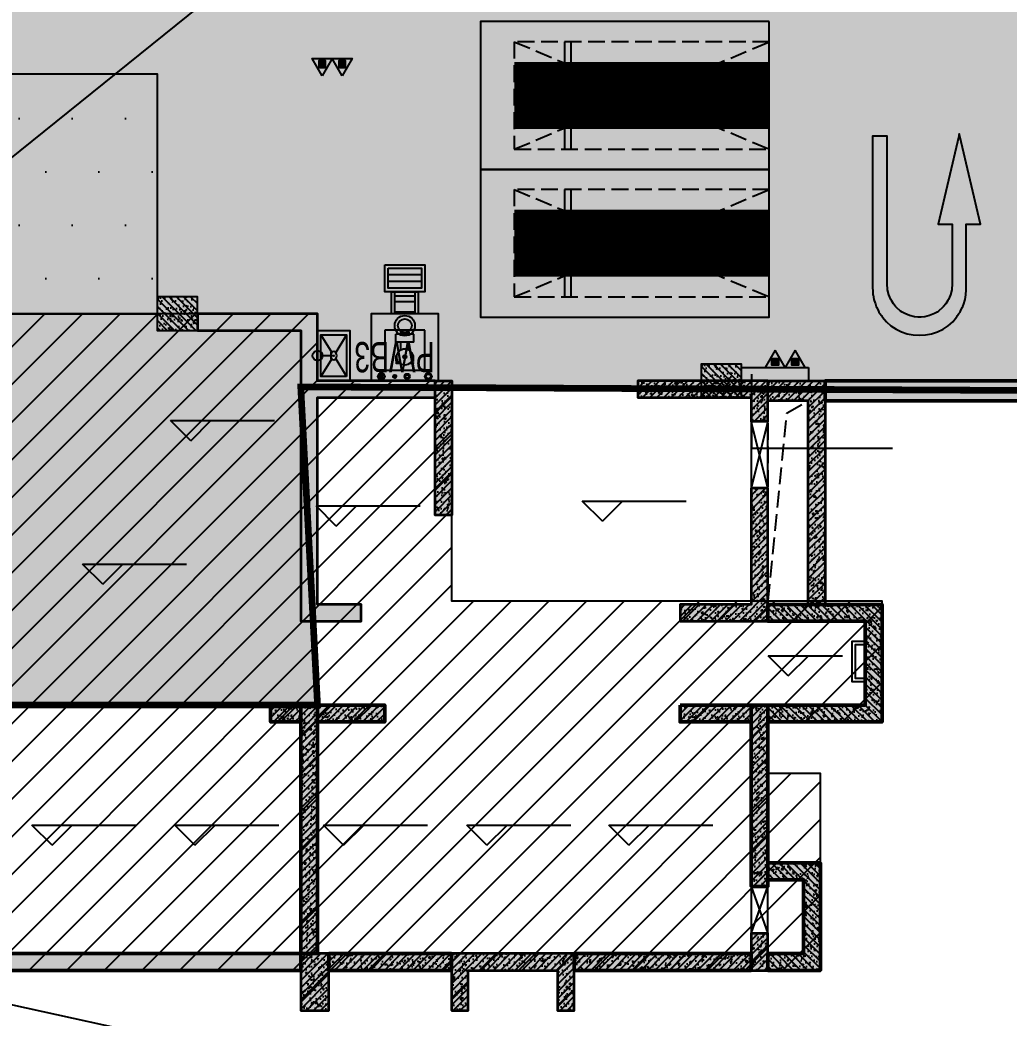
# Model space of a CAD drawing. Extents: x -1338203 to 1886333, y -530034 to 1031844.
# Drawn here: x 553258 to 567992, y 232959 to 247824 of the extents above; entities that cross this region are included whole.
import ezdxf

# ---------------------------------------------------------------- set-up
doc = ezdxf.new("R2010")
doc.units = 0
doc.header["$LTSCALE"] = 1000
doc.header["$MEASUREMENT"] = 0
doc.linetypes.add('DASH', pattern=[0.35, 0.25, -0.1])
for name, color, linetype in [('$0$0A-O-HOLE', 52, 'Continuous'), ('0A-P-PKNG-LINE', 9, 'Continuous'), ('0P-EQUIP-CW', 7, 'Continuous'), ('0P-PIPE-CW', 3, 'Continuous'), ('A-001-平面参照B1$0$0A-ELEV-PATT', 8, 'Continuous'), ('A-001-平面参照B1$0$AUDIT_D_220531184525-2', 40, 'Continuous'), ('A-001-车位参照B1$0$A-001-车位参照B1$0$0A-P-PKNG-CAR(B)', 21, 'Continuous'), ('A-20-平面B1$0$0A-A-SYMB-ELEV', 150, 'Continuous'), ('A-20-平面B1$0$0A-E-STRS-RAIL', 163, 'Continuous'), ('A-FIRE', 7, 'Continuous'), ('S001地下一墙柱$0$S001地下一墙柱$0$0S-CC-LINE', 52, 'Continuous'), ('S001地下一墙柱$0$S001地下一墙柱$0$0S-CW-HATCH', 251, 'Continuous'), ('S001地下一墙柱$0$S001地下一墙柱$0$0S-CW-HATCH-UP', 251, 'Continuous'), ('S20柱墙B1_1$0$0S-CC-LINE', 52, 'Continuous'), ('S20柱墙B1_1$0$0S-CW-HATCH', 251, 'Continuous'), ('S20柱墙B1_1$0$0S-CW-HATCH-UP', 251, 'Continuous'), ('S20柱墙B1_1$0$0S-S-HOLE', 55, 'Continuous'), ('地面指向箭头', 7, 'Continuous'), ('负一层消火栓$0$0P-ACC-FH', 7, 'Continuous'), ('负一层消火栓$0$0P-DIM-FH', 3, 'Continuous'), ('负一层消火栓$0$0P-EQUIP-FH', 7, 'Continuous'), ('负一层集水坑及排水沟$0$负一层集水坑及排水沟$0$P001-预留预埋-B1$0$0A-O-FIXT', 6, 'Continuous'), ('负一层集水坑及排水沟$0$负一层集水坑及排水沟$0$P001-预留预埋-B1$0$0P-EQUIP-WW', 7, 'Continuous'), ('负一层集水坑及排水沟$0$负一层集水坑及排水沟$0$P001-预留预埋-B1$0$A-001-平面B1$0$0A-A-HATH', 8, 'Continuous'), ('负一层集水坑及排水沟$0$负一层集水坑及排水沟$0$P001-预留预埋-B1$0$A-001-平面B1$0$0A-P-ROOF-DRAN', 190, 'Continuous'), ('负一层集水坑及排水沟$0$负一层集水坑及排水沟$0$P001-预留预埋-B1$0$P001-预留预埋-B1$0$0P-EQUIP-WW', 7, 'Continuous')]:
    doc.layers.add(name, color=color, linetype=linetype)
for name, color, linetype, plot in [('A-001-主楼组合参照B1$0$0A-X-AREA', 6, 'Continuous', False), ('A-20-平面B1$0$AAD-A-MODIFY_20230111', 201, 'Continuous', False), ('AAD-A-PROOF', 30, 'Continuous', False)]:
    doc.layers.add(name, color=color, linetype=linetype, plot=plot)
doc.layers.add('p-a-mini', color=7, linetype='Continuous', true_color=0x0050ff)
doc.layers.add('p-h-walkable', color=7, linetype='Continuous', lineweight=70, true_color=0xf0f0f0)
doc.layers.add('S001地下一墙柱$0$S001地下一墙柱$0$0S-CW-LINE', color=7, linetype='Continuous', lineweight=50)
doc.layers.add('S20柱墙B1_1$0$0S-CW-LINE', color=7, linetype='Continuous', lineweight=50)
doc.styles.add('负一层集水坑及排水沟$0$负一层集水坑及排水沟$0$P001-预留预埋-B1$0$P001-预留预埋-B1$0$AAD-TXT', font='AAD-TXT.shx', dxfattribs={"width": 0.7, "height": 3, "bigfont": 'AAD-HZTXT.shx'})
pattern_1 = [(45, (-537701.02, -383122.39), (-53.033009, 53.033009), []), (50, (-537701.02, -383122.39), (215.178055, -18.82564), [22.5, -247.5]), (355, (-537701.02, -383122.39), (-41.6254, 225.65764), [18, -198]), (100.4514, (-537683.09, -383123.96), (173.552815, 206.83186), [19.12206, -210.342634]), (46.1842, (-537701.02, -383062.4), (320.17231, -49.6557), [33.75, -371.25]), (96.6356, (-537674.34, -383066.53), (280.39881, 292.23536), [28.68309, -315.5139]), (351.1842, (-537701.02, -383062.4), (280.39858, 292.23558), [27, -297]), (21, (-537671.02, -383077.39), (179.072116, -120.785667), [22.5, -247.5]), (326, (-537671.02, -383077.39), (72.9946, 217.54501), [18, -198]), (71.4514, (-537656.1, -383087.45), (252.06679, 96.75915), [19.12206, -210.342634]), (37.5, (-537701.02, -383122.39), (3.647957, 99.868156), [0, -195.6, 0, -201, 0, -198.75]), (7.5, (-537701.02, -383122.39), (78.920861, 118.323514), [0, -114.6, 0, -191.1, 0, -75.75]), (327.5, (-537767.92, -383122.39), (160.146731, -6.766462), [0, -75, 0, -234, 0, -310.5]), (317.5, (-537797.92, -383122.39), (174.95585, 30.031495), [0, -97.5, 0, -155.4, 0, -220.5])]
pattern_2 = [(45, (-3344258, -271025.844), (-53.0330086, 53.0330086), []), (50, (-3344258, -271025.84), (215.178055, -18.8256405), [22.5, -247.5]), (355, (-3344258, -271025.84), (-41.6254, 225.65764), [18, -198]), (100.4514, (-3344240.07, -271027.41), (173.552815, 206.831863), [19.122057, -210.342634]), (46.1842, (-3344258, -270965.84), (320.172315, -49.655704), [33.75, -371.25]), (96.6356, (-3344231.32, -270969.98), (280.398812, 292.23536), [28.683086, -315.5139]), (351.1842, (-3344258, -270965.84), (280.398584, 292.23558), [27, -297]), (21, (-3344228, -270980.84), (179.072116, -120.785667), [22.5, -247.5]), (326, (-3344228, -270980.84), (72.9946, 217.545014), [18, -198]), (71.4514, (-3344213.08, -270990.9), (252.066789, 96.759149), [19.122057, -210.342634]), (37.5, (-3344258, -271025.844), (3.6479566, 99.8681561), [0, -195.6, 0, -201, 0, -198.75]), (7.5, (-3344258, -271025.84), (78.9208612, 118.3235136), [0, -114.6, 0, -191.1, 0, -75.75]), (327.5, (-3344324.9, -271025.84), (160.1467309, -6.7664615), [0, -75, 0, -234, 0, -310.5]), (317.5, (-3344354.9, -271025.84), (174.955851, 30.0314947), [0, -97.5, 0, -155.4, 0, -220.5])]
pattern_3 = [(45, (-3550483.79, -272173.845), (-53.0330086, 53.0330086), []), (50, (-3550483.79, -272173.84), (215.178055, -18.8256405), [22.5, -247.5]), (355, (-3550483.79, -272173.84), (-41.6254, 225.65764), [18, -198]), (100.4514, (-3550465.86, -272175.41), (173.552815, 206.831863), [19.122057, -210.342634]), (46.1842, (-3550483.8, -272113.84), (320.172315, -49.655704), [33.75, -371.25]), (96.6356, (-3550457.1, -272117.98), (280.398812, 292.23536), [28.683086, -315.5139]), (351.1842, (-3550483.8, -272113.84), (280.398584, 292.23558), [27, -297]), (21, (-3550453.79, -272128.84), (179.072116, -120.785667), [22.5, -247.5]), (326, (-3550453.79, -272128.84), (72.9946, 217.545014), [18, -198]), (71.4514, (-3550438.86, -272138.9), (252.066789, 96.759149), [19.122057, -210.342634]), (37.5, (-3550483.79, -272173.845), (3.6479566, 99.8681561), [0, -195.6, 0, -201, 0, -198.75]), (7.5, (-3550483.79, -272173.84), (78.9208612, 118.3235136), [0, -114.6, 0, -191.1, 0, -75.75]), (327.5, (-3550550.69, -272173.845), (160.1467309, -6.7664615), [0, -75, 0, -234, 0, -310.5]), (317.5, (-3550580.69, -272173.84), (174.955851, 30.0314947), [0, -97.5, 0, -155.4, 0, -220.5])]
pattern_4 = [(45, (-1903852.77, 497361.824), (-53.0330086, 53.0330086), []), (50, (-1903852.77, 497361.82), (215.178055, -18.82564), [22.5, -247.5]), (355, (-1903852.77, 497361.82), (-41.6254, 225.65764), [18, -198]), (100.4514, (-1903834.84, 497360.26), (173.552815, 206.831863), [19.122057, -210.342634]), (46.1842, (-1903852.77, 497421.82), (320.172315, -49.655704), [33.75, -371.25]), (96.6356, (-1903826.1, 497417.7), (280.39881, 292.23536), [28.683086, -315.5139]), (351.1842, (-1903852.77, 497421.82), (280.398584, 292.23558), [27, -297]), (21, (-1903822.77, 497406.82), (179.072116, -120.785667), [22.5, -247.5]), (326, (-1903822.77, 497406.82), (72.9946, 217.545014), [18, -198]), (71.4514, (-1903807.85, 497396.76), (252.066789, 96.75915), [19.122057, -210.342634]), (37.5, (-1903852.77, 497361.824), (3.6479566, 99.868156), [0, -195.6, 0, -201, 0, -198.75]), (7.5, (-1903852.77, 497361.82), (78.920861, 118.3235136), [0, -114.6, 0, -191.1, 0, -75.75]), (327.5, (-1903919.67, 497361.824), (160.146731, -6.7664615), [0, -75, 0, -234, 0, -310.5]), (317.5, (-1903949.67, 497361.82), (174.955851, 30.031495), [0, -97.5, 0, -155.4, 0, -220.5])]

# ---------------------------------------------------------------- blocks, each defined once
blk = doc.blocks.new('A-001-平面参照B1')
at = {"layer": 'A-001-平面参照B1$0$0A-ELEV-PATT'}
h = blk.add_hatch(dxfattribs=at)
h.set_pattern_fill('DOTS', color=256, scale=500)
h.set_pattern_definition([(0, (-766365.4, -306889.1), (396.875, 793.75), [0, -793.75])])
edge = h.paths.add_edge_path()
edge.add_line((-211059, -63440), (-211059, -59870))
edge.add_line((-211059, -59870), (-216704, -59870))
edge.add_line((-216704, -59870), (-216704, -63440))
edge.add_line((-216704, -63440), (-211063, -63440))
at = {"layer": 'A-001-平面参照B1$0$AUDIT_D_220531184525-2', "ltscale": 0.002}
blk.add_lwpolyline([(-211059, -63440), (-211059, -59870), (-216704, -59870), (-216704, -63440), (-211063, -63440)], dxfattribs=at)
blk = doc.blocks.new('负一层集水坑及排水沟$0$负一层集水坑及排水沟$0$P001-预留预埋-B1$0$$lvtry$00000191')
at = {"color": 0}
for p, q in [((-250, -50, 0), (-39, -219, 0)), ((39, -219, 0), (250, -50, 0)), ((-250, -450, 0), (-39, -281, 0)), ((39, -281, 0), (250, -450, 0))]:
    blk.add_line(p, q, dxfattribs=at)
at = {"color": 0, "elevation": 0}
for points in [[(300, -500), (300, 0), (-300, 0), (-300, -500)], [(250, -450), (250, -50), (-250, -50), (-250, -450)]]:
    blk.add_lwpolyline(points, close=True, dxfattribs=at)
at = {"color": 0}
blk.add_circle((0, -250, 0), 50, dxfattribs=at)
for p in [(0, -50, 0), (0, -250, 0)]:
    blk.add_point(p, dxfattribs=at)
blk = doc.blocks.new('负一层集水坑及排水沟$0$负一层集水坑及排水沟$0$A$C2D5B4FF3')
at = {"layer": '负一层集水坑及排水沟$0$负一层集水坑及排水沟$0$P001-预留预埋-B1$0$A-001-平面B1$0$0A-A-HATH'}
h = blk.add_hatch(dxfattribs=at)
h.set_pattern_fill('STEEL', color=256, scale=150, angle=495)
h.set_pattern_definition([(180, (-208180, -40365.8), (-2e-05, -238.125), []), (180, (-208264.19, -40450), (-2e-05, -238.125), [])])
h.paths.add_polyline_path([(50, 328), (350, 328), (350, 0), (50, 0)])
at = {"layer": '负一层集水坑及排水沟$0$负一层集水坑及排水沟$0$P001-预留预埋-B1$0$0P-EQUIP-WW'}
for p, q in [((450, 578), (-50, 578)), ((450, 478), (-50, 478))]:
    blk.add_line(p, q, dxfattribs=at)
for points in [[(-100, 728), (500, 728), (500, 328), (-100, 328)], [(-50, 678), (450, 678), (450, 378), (-50, 378)]]:
    blk.add_lwpolyline(points, close=True, dxfattribs=at)
at = {"layer": '负一层集水坑及排水沟$0$负一层集水坑及排水沟$0$P001-预留预埋-B1$0$A-001-平面B1$0$0A-P-ROOF-DRAN'}
for points in [[(0, 0), (0, 328), (400, 328), (400, 0)], [(50, 328), (350, 328), (350, 0), (50, 0)]]:
    blk.add_lwpolyline(points, close=True, dxfattribs=at)
blk = doc.blocks.new('负一层集水坑及排水沟$0$负一层集水坑及排水沟$0$P001-预留预埋-B1$0$EREF')
at = {"layer": '负一层集水坑及排水沟$0$负一层集水坑及排水沟$0$P001-预留预埋-B1$0$P001-预留预埋-B1$0$0P-EQUIP-WW'}
for p, q in [((81104, 163835), (81104, 163235)), ((81704, 163835), (81104, 163835)), ((81704, 163235), (81704, 163835)), ((81748, 163902), (81730, 163920)), ((81767, 163905), (81733, 163939)), ((81777, 163917), (81745, 163949)), ((81274, 163735), (81337, 163735)), ((81274, 163735), (81274, 163719)), ((81274, 163719), (81317, 163719)), ((81274, 163706), (81306, 163706)), ((81274, 163706), (81274, 163615)), ((81471, 163735), (81534, 163735)), ((81491, 163719), (81534, 163719)), ((81502, 163706), (81534, 163706)), ((81534, 163735), (81534, 163719)), ((81534, 163706), (81534, 163615)), ((81274, 163615), (81285, 163615)), ((81345, 163529), (81345, 163416)), ((81463, 163529), (81463, 163416)), ((81523, 163615), (81534, 163615)), ((81270, 163416), (81538, 163416)), ((81270, 163416), (81270, 163295)), ((81538, 163416), (81538, 163295)), ((81104, 163235), (81704, 163235)), ((81270, 163295), (81538, 163295)), ((81328, 163289), (81480, 163289)), ((81328, 163289), (81328, 163280)), ((81328, 163280), (81480, 163280)), ((81345, 163295), (81345, 163289)), ((81345, 163280), (81345, 163252)), ((81463, 163295), (81463, 163289)), ((81463, 163280), (81463, 163252)), ((81480, 163289), (81480, 163280))]:
    blk.add_line(p, q, dxfattribs=at)
blk.add_lwpolyline([(80904, 163992), (80904, 162992), (81904, 162992), (81904, 163992)], close=True, dxfattribs=at)
for centre, radius in [((81054, 163926), 50), ((81369, 163926), 40), ((81754, 163926), 50), ((81054, 163926), 35), ((81369, 163926), 25), ((81554, 163926), 25), ((81554, 163926), 15), ((81754, 163926), 25), ((81404, 163635), 121), ((81404, 163635), 27), ((81404, 163170), 151), ((81404, 163170), 102)]:
    blk.add_circle(centre, radius, dxfattribs=at)
at = {"layer": '负一层集水坑及排水沟$0$负一层集水坑及排水沟$0$P001-预留预埋-B1$0$P001-预留预埋-B1$0$0P-EQUIP-WW', "style": '负一层集水坑及排水沟$0$负一层集水坑及排水沟$0$P001-预留预埋-B1$0$P001-预留预埋-B1$0$AAD-TXT', "width": 0.7}
blk.add_text('PWB3', height=450, dxfattribs=at).set_placement((80962, 163414, 3000))
blk = doc.blocks.new('负一层集水坑及排水沟')
at = {"ltscale": 0.002}
blk.add_blockref('负一层集水坑及排水沟$0$负一层集水坑及排水沟$0$A$C2D5B4FF3', (-207574, -63440), dxfattribs=at)
at = {"rotation": 180}
blk.add_blockref('负一层集水坑及排水沟$0$负一层集水坑及排水沟$0$P001-预留预埋-B1$0$EREF', (-125970, 99552), dxfattribs=at)
at = {"layer": '负一层集水坑及排水沟$0$负一层集水坑及排水沟$0$P001-预留预埋-B1$0$0A-O-FIXT', "xscale": -1.250000000000001, "yscale": 0.9600000000000013, "rotation": 90}
blk.add_blockref('负一层集水坑及排水沟$0$负一层集水坑及排水沟$0$P001-预留预埋-B1$0$$lvtry$00000191', (-208674, -64065, 0), dxfattribs=at)
blk = doc.blocks.new('A$C2C814229')
at = {"layer": '$0$0A-O-HOLE', "linetype": 'DASH'}
blk.add_lwpolyline([(-201964, -64738), (-201364, -64738), (-201364, -67768), (-201964, -67768)], close=True, dxfattribs=at)
blk.add_lwpolyline([(-201964, -67718), (-201680, -64914), (-201364, -64738)], dxfattribs=at)
blk = doc.blocks.new('负一层消火栓$0$$TwtSys$00000546')
h = blk.add_hatch()
h.set_pattern_fill('ANSI31', color=256, scale=200, style=0)
h.set_pattern_definition([(45, (-38543.802, -6670.83), (-17.67767, 17.67767), [])])
h.paths.add_polyline_path([(-65, 174), (65, 174), (65, 44), (-65, 44)])
for points in [[(0, 344), (-198, 0), (198, 0)], [(-65, 174), (65, 174), (65, 44), (-65, 44)]]:
    blk.add_lwpolyline(points, close=True)
blk = doc.blocks.new('负一层消火栓')
at = {"layer": '负一层消火栓$0$0P-ACC-FH', "elevation": 0}
blk.add_lwpolyline([(-201359, -64240), (-201359, -64440), (-202359, -64440), (-202359, -64240)], close=True, dxfattribs=at)
at = {"layer": '负一层消火栓$0$0P-DIM-FH'}
for p, q in [((-202209, -64340, 0), (-202209, -65444)), ((-202209, -65444), (-200109, -65444))]:
    blk.add_line(p, q, dxfattribs=at)
at = {"layer": '负一层消火栓$0$0P-EQUIP-FH', "xscale": -0.75, "yscale": 0.75, "zscale": 0.75, "rotation": 180}
for p in [(-208605, -59640), (-208308, -59640)]:
    blk.add_blockref('负一层消火栓$0$$TwtSys$00000546', p, dxfattribs=at)
at = {"layer": '负一层消火栓$0$0P-EQUIP-FH', "xscale": 0.75, "yscale": 0.75, "zscale": 0.75}
for p in [(-201858, -64240, 800), (-201560, -64240, 800)]:
    blk.add_blockref('负一层消火栓$0$$TwtSys$00000546', p, dxfattribs=at)
blk = doc.blocks.new('$TwtSys$00000320')
at = {"const_width": 20}
for points in [[(0, 0), (0, -120.7)], [(-36.8, -83), (36.8, -83)]]:
    blk.add_lwpolyline(points, dxfattribs=at)
blk = doc.blocks.new('A$Cee0fc4ce')
at = {"layer": '0P-PIPE-CW', "linetype": 'Continuous'}
blk.add_circle((-208674, -64065), 75, dxfattribs=at)
at = {"layer": '0P-EQUIP-CW', "xscale": 1.5, "yscale": -1.5, "zscale": 1.5, "rotation": 270}
blk.add_blockref('$TwtSys$00000320', (-208599, -64065), dxfattribs=at)
blk = doc.blocks.new('JTDT')
at = {"layer": 'A-FIRE'}
h = blk.add_hatch(color=251, dxfattribs=at)
h.dxf.hatch_style = 1
h.paths.add_polyline_path([(189165, 82916), (189162, 82988), (189159, 82988), (189147, 83060), (189144, 83075), (189126, 83123), (189114, 83162), (189105, 83180), (189081, 83230), (189072, 83245), (189057, 83269), (189036, 83299), (189024, 83317), (189021, 83320), (189021, 83323), (188961, 83389), (188893, 83449), (188818, 83500), (188734, 83542), (188650, 83571), (188561, 83586), (188468, 83592), (188378, 83586), (188288, 83571), (188202, 83542), (188118, 83500), (188043, 83449), (187974, 83389), (187915, 83323), (187915, 83320), (187912, 83317), (187900, 83299), (187882, 83269), (187864, 83245), (187858, 83230), (187831, 83180), (187822, 83162), (187810, 83123), (187795, 83075), (187789, 83060), (187777, 82988), (187771, 82916), (187771, 82895), (187771, 82839), (187771, 81938), (187559, 81938), (187559, 81935), (187867, 80625), (187876, 80592), (187882, 80625), (188190, 81935), (187983, 81935), (187983, 81938), (187983, 82839), (187986, 82895), (187989, 82916), (188007, 82988), (188037, 83060), (188046, 83075), (188076, 83123), (188109, 83162), (188124, 83180), (188184, 83230), (188205, 83245), (188247, 83269), (188318, 83299), (188390, 83317), (188441, 83320), (188468, 83323), (188492, 83320), (188543, 83317), (188615, 83299), (188686, 83269), (188728, 83245), (188749, 83230), (188809, 83180), (188824, 83162), (188857, 83123), (188887, 83075), (188896, 83060), (188926, 82988), (188944, 82916), (188947, 82895), (188949, 82839), (188949, 80625), (189168, 80625), (189168, 82839), (189168, 82895)])
at = {"layer": '地面指向箭头', "color": 251, "linetype": 'Continuous'}
blk.add_lwpolyline([(189165, 82916), (189162, 82988), (189159, 82988), (189147, 83060), (189144, 83075), (189126, 83123), (189114, 83162), (189105, 83180), (189081, 83230), (189072, 83245), (189057, 83269), (189036, 83299), (189024, 83317), (189021, 83320), (189021, 83323), (188961, 83389), (188893, 83449), (188818, 83500), (188734, 83542), (188650, 83571), (188561, 83586), (188468, 83592), (188378, 83586), (188288, 83571), (188202, 83542), (188118, 83500), (188043, 83449), (187974, 83389), (187915, 83323), (187915, 83320), (187912, 83317), (187900, 83299), (187882, 83269), (187864, 83245), (187858, 83230), (187831, 83180), (187822, 83162), (187810, 83123), (187795, 83075), (187789, 83060), (187777, 82988), (187771, 82916), (187771, 82895), (187771, 82839), (187771, 81938), (187559, 81938), (187559, 81935), (187867, 80625), (187876, 80592), (187882, 80625), (188190, 81935), (187983, 81935), (187983, 81938), (187983, 82839), (187986, 82895), (187989, 82916), (188007, 82988), (188037, 83060), (188046, 83075), (188076, 83123), (188109, 83162), (188124, 83180), (188184, 83230), (188205, 83245), (188247, 83269), (188318, 83299), (188390, 83317), (188441, 83320), (188468, 83323), (188492, 83320), (188543, 83317), (188615, 83299), (188686, 83269), (188728, 83245), (188749, 83230), (188809, 83180), (188824, 83162), (188857, 83123), (188887, 83075), (188896, 83060), (188926, 82988), (188944, 82916), (188947, 82895), (188949, 82839), (188949, 80625), (189168, 80625), (189168, 82839), (189168, 82895), (189165, 82916)], dxfattribs=at)
blk = doc.blocks.new('A$C9cb663f1')
at = {"layer": '地面指向箭头', "color": 251, "rotation": 180}
blk.add_blockref('JTDT', (342480, -35042), dxfattribs=at)
blk = doc.blocks.new('A-001-车位参照B1$0$A-001-车位参照B1$0$A-001-车位参照B1$0$A$C43AE5A3B')
at = {"color": 241}
blk.add_lwpolyline([(2500, 0), (2500, 4300), (300, 4300), (300, 0)], close=True, dxfattribs=at)
at = {"color": 241, "linetype": 'DASH'}
for points in [[(2200, 0), (2200, 3800), (600, 3800), (600, 0), (2200, 0)], [(600, 3800), (2200, 0)], [(2200, 3800), (600, 0)]]:
    blk.add_lwpolyline(points, dxfattribs=at)
at = {"color": 241}
blk.add_lwpolyline([(2200, 3050), (600, 3050), (600, 2950), (2200, 2950), (2200, 3050)], dxfattribs=at)
at = {"layer": 'p-a-mini', "ltscale": 0.002, "const_width": 1000}
blk.add_lwpolyline([(1400, 0), (1400, 3800)], dxfattribs=at)
blk = doc.blocks.new('A-20-平面B1')
at = {"layer": 'A-20-平面B1$0$0A-A-SYMB-ELEV'}
for p, q in [((7702, 2598), (7402, 2898)), ((7402, 2898), (8951, 2898)), ((7702, 2598), (8002, 2898)), ((13834, 1400), (13534, 1700)), ((13534, 1700), (15083, 1700)), ((13834, 1400), (14134, 1700)), ((9869, 1328), (9569, 1628)), ((9569, 1628), (11118, 1628)), ((9869, 1328), (10169, 1628)), ((6391, 462), (6091, 762)), ((6091, 762), (7640, 762)), ((6391, 462), (6691, 762)), ((16603, -905), (16303, -605)), ((16303, -605), (17410, -605)), ((16603, -905), (16903, -605)), ((5636, -3428), (5336, -3128)), ((5336, -3128), (6885, -3128)), ((5636, -3428), (5936, -3128)), ((7764, -3428), (7464, -3128)), ((7464, -3128), (9013, -3128)), ((7764, -3428), (8064, -3128)), ((9979, -3428), (9679, -3128)), ((9679, -3128), (11228, -3128)), ((9979, -3428), (10279, -3128)), ((12114, -3428), (11814, -3128)), ((11814, -3128), (13364, -3128)), ((12114, -3428), (12414, -3128)), ((14228, -3428), (13928, -3128)), ((13928, -3128), (15477, -3128)), ((14228, -3428), (14528, -3128))]:
    blk.add_line(p, q, dxfattribs=at)
at = {"layer": 'A-20-平面B1$0$0A-E-STRS-RAIL', "flags": 128}
for points in [[(17750, -390), (17550, -390), (17550, -990), (17750, -990)], [(17750, -440), (17600, -440), (17600, -940), (17750, -940)]]:
    blk.add_lwpolyline(points, dxfattribs=at)
at = {"layer": 'A-20-平面B1$0$AAD-A-MODIFY_20230111', "color": 4}
blk.add_line((2093, 4443), (21122, 19786), dxfattribs=at)
blk = doc.blocks.new('S20柱墙B1_1')
at = {"layer": 'S20柱墙B1_1$0$0S-CW-HATCH'}
h = blk.add_hatch(color=256, dxfattribs=at)
h.dxf.hatch_style = 1
h.paths.add_polyline_path([(7800, 4240), (9340, 4240), (9340, 3400), (9340, -90), (10240, -90), (10240, 160), (9590, 160), (9590, 3240), (11340, 3240), (11340, 3490), (9590, 3490), (9590, 4490), (7800, 4490)])
h = blk.add_hatch(color=256, dxfattribs=at)
h.dxf.hatch_style = 1
h.paths.add_polyline_path([(11340, 3490), (11590, 3490), (11590, 1490), (11340, 1490)])
h = blk.add_hatch(color=256, dxfattribs=at)
h.dxf.hatch_style = 1
h.paths.add_polyline_path([(16300, 2890), (16300, 3490), (14360, 3490), (14360, 3240), (16050, 3240), (16050, 2890)])
h = blk.add_hatch(color=256, dxfattribs=at)
h.dxf.hatch_style = 1
h.paths.add_polyline_path([(16300, 3490), (17150, 3490), (17150, 160), (16900, 160), (16900, 3190), (16300, 3190)])
h = blk.add_hatch(color=256, dxfattribs=at)
h.dxf.hatch_style = 1
h.paths.add_polyline_path([(16050, 1890), (16050, 160), (14990, 160), (14990, -90), (16300, -90), (16300, 1890)])
h = blk.add_hatch(color=256, dxfattribs=at)
h.dxf.hatch_style = 1
h.paths.add_polyline_path([(16300, -1590), (18000, -1590), (18000, 160), (16300, 160), (16300, -90), (17750, -90), (17750, -1340), (16300, -1340)])
h = blk.add_hatch(color=256, dxfattribs=at)
h.dxf.hatch_style = 1
h.paths.add_polyline_path([(8890, -1340), (9340, -1340), (9340, -1590), (8890, -1590)])
h = blk.add_hatch(color=256, dxfattribs=at)
h.dxf.hatch_style = 1
h.paths.add_polyline_path([(9340, -1340), (9590, -1340), (9590, -5040), (9340, -5040)])
h = blk.add_hatch(color=256, dxfattribs=at)
h.dxf.hatch_style = 1
h.paths.add_polyline_path([(9590, -1340), (10590, -1340), (10590, -1590), (9590, -1590)])
h = blk.add_hatch(color=256, dxfattribs=at)
h.dxf.hatch_style = 1
h.paths.add_polyline_path([(14990, -1340), (16050, -1340), (16050, -1590), (14990, -1590)])
h = blk.add_hatch(color=256, dxfattribs=at)
h.dxf.hatch_style = 1
h.paths.add_polyline_path([(16300, -1340), (16050, -1340), (16050, -4040), (16300, -4040)])
h = blk.add_hatch(color=256, dxfattribs=at)
h.dxf.hatch_style = 1
h.paths.add_polyline_path([(16300, -5290), (17080, -5290), (17080, -3690), (16300, -3690), (16300, -3940), (16830, -3940), (16830, -5040), (16300, -5040)])
h = blk.add_hatch(color=256, dxfattribs=at)
h.dxf.hatch_style = 1
h.paths.add_polyline_path([(16300, -5290), (16300, -4740), (16050, -4740), (16050, -5290)])
h = blk.add_hatch(color=256, dxfattribs=at)
h.dxf.hatch_style = 1
h.paths.add_polyline_path([(9340, -5040), (3840, -5040), (3840, -5290), (9340, -5290)])
h = blk.add_hatch(color=256, dxfattribs=at)
h.dxf.hatch_style = 1
h.paths.add_polyline_path([(9760, -5040), (9340, -5040), (9340, -5890), (9760, -5890)])
h = blk.add_hatch(color=256, dxfattribs=at)
h.dxf.hatch_style = 1
h.paths.add_polyline_path([(11585, -5040), (9760, -5040), (9760, -5290), (11585, -5290)])
h = blk.add_hatch(color=256, dxfattribs=at)
h.dxf.hatch_style = 1
h.paths.add_polyline_path([(11585, -5890), (11835, -5890), (11835, -5290), (12500, -5290), (13165, -5290), (13165, -5890), (13415, -5890), (13415, -5040), (12500, -5040), (11585, -5040)])
h = blk.add_hatch(color=256, dxfattribs=at)
h.dxf.hatch_style = 1
h.paths.add_polyline_path([(13415, -5040), (16050, -5040), (16050, -5290), (13415, -5290)])
at = {"layer": 'S20柱墙B1_1$0$0S-CW-HATCH-UP'}
h = blk.add_hatch(dxfattribs=at)
h.set_pattern_fill('钢筋混凝土', color=256, scale=30)
h.set_pattern_definition([(45, (-586835.16, -495521.72), (-53.0330086, 53.0330086), []), (50, (-586835.16, -495521.72), (215.178055, -18.82564), [22.5, -247.5]), (355, (-586835.16, -495521.72), (-41.6254, 225.65764), [18, -198]), (100.4514, (-586817.23, -495523.3), (173.552815, 206.83186), [19.12206, -210.342634]), (46.1842, (-586835.16, -495461.72), (320.172315, -49.6557), [33.75, -371.25]), (96.6356, (-586808.48, -495465.86), (280.39881, 292.23536), [28.68309, -315.5139]), (351.1842, (-586835.16, -495461.72), (280.39858, 292.23558), [27, -297]), (21, (-586805.16, -495476.72), (179.072116, -120.785667), [22.5, -247.5]), (326, (-586805.16, -495476.72), (72.9946, 217.545014), [18, -198]), (71.4514, (-586790.24, -495486.79), (252.06679, 96.75915), [19.12206, -210.342634]), (37.5, (-586835.16, -495521.72), (3.6479566, 99.868156), [0, -195.6, 0, -201, 0, -198.75]), (7.5, (-586835.16, -495521.72), (78.920861, 118.323514), [0, -114.6, 0, -191.1, 0, -75.75]), (327.5, (-586902.06, -495521.72), (160.146731, -6.7664615), [0, -75, 0, -234, 0, -310.5]), (317.5, (-586932.06, -495521.72), (174.95585, 30.031495), [0, -97.5, 0, -155.4, 0, -220.5])])
h.paths.add_polyline_path([(7800, 4240), (9340, 4240), (9340, 3400), (9340, -90), (10240, -90), (10240, 160), (9590, 160), (9590, 3240), (11340, 3240), (11340, 3490), (9590, 3490), (9590, 4490), (7800, 4490)])
h = blk.add_hatch(dxfattribs=at)
h.set_pattern_fill('钢筋混凝土', color=256, scale=30)
h.set_pattern_definition([(45, (0, 0), (-53.033, 53.033), []), (50, (0, 0), (215.178, -18.8256), [22.5, -247.5]), (355, (0, 0), (-41.6254, 225.6576), [18, -198]), (100.4514, (17.93, -1.57), (173.5528, 206.832), [19.122, -210.3426]), (46.1842, (0, 60), (320.1723, -49.6557), [33.75, -371.25]), (96.6356, (26.68, 55.86), (280.399, 292.235), [28.683, -315.514]), (351.1842, (0, 60), (280.399, 292.236), [27, -297]), (21, (30, 45), (179.072, -120.7857), [22.5, -247.5]), (326, (30, 45), (72.9946, 217.545), [18, -198]), (71.4514, (44.92, 34.93), (252.0668, 96.759), [19.122, -210.3426]), (37.5, (0, 0), (3.64796, 99.86816), [0, -195.6, 0, -201, 0, -198.75]), (7.5, (0, 0), (78.9209, 118.3235), [0, -114.6, 0, -191.1, 0, -75.75]), (327.5, (-66.9, 0), (160.14673, -6.76646), [0, -75, 0, -234, 0, -310.5]), (317.5, (-96.9, 0), (174.9559, 30.0315), [0, -97.5, 0, -155.4, 0, -220.5])])
h.paths.add_polyline_path([(11340, 3490), (11590, 3490), (11590, 1490), (11340, 1490)])
h = blk.add_hatch(dxfattribs=at)
h.set_pattern_fill('钢筋混凝土', color=256, scale=30)
h.set_pattern_definition(pattern_4)
h.paths.add_polyline_path([(16300, 2890), (16300, 3490), (14360, 3490), (14360, 3240), (16050, 3240), (16050, 2890)])
h = blk.add_hatch(dxfattribs=at)
h.set_pattern_fill('钢筋混凝土', color=256, scale=30)
h.set_pattern_definition(pattern_3)
h.paths.add_polyline_path([(16300, 3490), (17150, 3490), (17150, 160), (16900, 160), (16900, 3190), (16300, 3190)])
h = blk.add_hatch(dxfattribs=at)
h.set_pattern_fill('钢筋混凝土', color=256, scale=30)
h.set_pattern_definition(pattern_4)
h.paths.add_polyline_path([(16050, 1890), (16050, 160), (14990, 160), (14990, -90), (16300, -90), (16300, 1890)])
h = blk.add_hatch(dxfattribs=at)
h.set_pattern_fill('钢筋混凝土', color=256, scale=30, angle=-90)
h.set_pattern_definition([(315, (-258215.844, 3358968), (53.0330086, 53.0330086), []), (320, (-258215.84, 3358968), (-18.8256405, -215.178055), [22.5, -247.5]), (265, (-258215.84, 3358968), (225.65764, 41.6254), [18, -198]), (10.4514, (-258217.41, 3358950.07), (206.831863, -173.552815), [19.122057, -210.342634]), (316.1842, (-258155.84, 3358968), (-49.655704, -320.172315), [33.75, -371.25]), (6.6356, (-258159.98, 3358941.32), (292.23536, -280.398812), [28.683086, -315.5139]), (261.1842, (-258155.84, 3358968), (292.23558, -280.398584), [27, -297]), (291, (-258170.84, 3358938), (-120.785667, -179.072116), [22.5, -247.5]), (236, (-258170.84, 3358938), (217.545014, -72.9946), [18, -198]), (341.4514, (-258180.9, 3358923.08), (96.759149, -252.066789), [19.122057, -210.342634]), (307.5, (-258215.844, 3358968), (99.8681561, -3.6479566), [0, -195.6, 0, -201, 0, -198.75]), (277.5, (-258215.84, 3358968), (118.3235136, -78.9208612), [0, -114.6, 0, -191.1, 0, -75.75]), (237.5, (-258215.84, 3359034.9), (-6.7664615, -160.1467309), [0, -75, 0, -234, 0, -310.5]), (227.5, (-258215.84, 3359064.9), (30.0314947, -174.955851), [0, -97.5, 0, -155.4, 0, -220.5])])
h.paths.add_polyline_path([(16300, -1590), (18000, -1590), (18000, 160), (16300, 160), (16300, -90), (17750, -90), (17750, -1340), (16300, -1340)])
h = blk.add_hatch(dxfattribs=at)
h.set_pattern_fill('钢筋混凝土', color=256, scale=30)
h.set_pattern_definition([(45, (-3324483.15, -267325.82), (-53.0330086, 53.0330086), []), (50, (-3324483.15, -267325.82), (215.178055, -18.8256405), [22.5, -247.5]), (355, (-3324483.15, -267325.82), (-41.6254, 225.65764), [18, -198]), (100.4514, (-3324465.22, -267327.4), (173.552815, 206.831863), [19.122057, -210.342634]), (46.1842, (-3324483.15, -267265.82), (320.172315, -49.655704), [33.75, -371.25]), (96.6356, (-3324456.47, -267269.96), (280.398812, 292.23536), [28.683086, -315.5139]), (351.1842, (-3324483.15, -267265.82), (280.398584, 292.23558), [27, -297]), (21, (-3324453.15, -267280.82), (179.072116, -120.785667), [22.5, -247.5]), (326, (-3324453.15, -267280.82), (72.9946, 217.545014), [18, -198]), (71.4514, (-3324438.23, -267290.89), (252.066789, 96.759149), [19.122057, -210.342634]), (37.5, (-3324483.15, -267325.82), (3.6479566, 99.8681561), [0, -195.6, 0, -201, 0, -198.75]), (7.5, (-3324483.15, -267325.82), (78.9208612, 118.3235136), [0, -114.6, 0, -191.1, 0, -75.75]), (327.5, (-3324550.05, -267325.82), (160.1467309, -6.7664615), [0, -75, 0, -234, 0, -310.5]), (317.5, (-3324580.05, -267325.82), (174.955851, 30.0314947), [0, -97.5, 0, -155.4, 0, -220.5])])
h.paths.add_polyline_path([(8890, -1340), (9340, -1340), (9340, -1590), (8890, -1590)])
h = blk.add_hatch(dxfattribs=at)
h.set_pattern_fill('钢筋混凝土', color=256, scale=30)
h.set_pattern_definition(pattern_3)
h.paths.add_polyline_path([(9340, -1340), (9590, -1340), (9590, -5040), (9340, -5040)])
h = blk.add_hatch(dxfattribs=at)
h.set_pattern_fill('钢筋混凝土', color=256, scale=30)
h.set_pattern_definition([(45, (-3323478, -267325.82), (-53.0330086, 53.0330086), []), (50, (-3323478, -267325.82), (215.178055, -18.8256405), [22.5, -247.5]), (355, (-3323478, -267325.82), (-41.6254, 225.65764), [18, -198]), (100.4514, (-3323460.07, -267327.4), (173.552815, 206.831863), [19.122057, -210.342634]), (46.1842, (-3323478, -267265.82), (320.172315, -49.655704), [33.75, -371.25]), (96.6356, (-3323451.32, -267269.96), (280.398812, 292.23536), [28.683086, -315.5139]), (351.1842, (-3323478, -267265.82), (280.398584, 292.23558), [27, -297]), (21, (-3323448, -267280.82), (179.072116, -120.785667), [22.5, -247.5]), (326, (-3323448, -267280.82), (72.9946, 217.545014), [18, -198]), (71.4514, (-3323433.08, -267290.89), (252.066789, 96.759149), [19.122057, -210.342634]), (37.5, (-3323478, -267325.82), (3.6479566, 99.8681561), [0, -195.6, 0, -201, 0, -198.75]), (7.5, (-3323478, -267325.82), (78.9208612, 118.3235136), [0, -114.6, 0, -191.1, 0, -75.75]), (327.5, (-3323544.9, -267325.82), (160.1467309, -6.7664615), [0, -75, 0, -234, 0, -310.5]), (317.5, (-3323574.9, -267325.82), (174.955851, 30.0314947), [0, -97.5, 0, -155.4, 0, -220.5])])
h.paths.add_polyline_path([(9590, -1340), (10590, -1340), (10590, -1590), (9590, -1590)])
h = blk.add_hatch(dxfattribs=at)
h.set_pattern_fill('钢筋混凝土', color=256, scale=30)
h.set_pattern_definition([(45, (-3318018, -267325.82), (-53.0330086, 53.0330086), []), (50, (-3318018, -267325.82), (215.178055, -18.8256405), [22.5, -247.5]), (355, (-3318018, -267325.82), (-41.6254, 225.65764), [18, -198]), (100.4514, (-3318000.07, -267327.4), (173.552815, 206.831863), [19.122057, -210.342634]), (46.1842, (-3318018, -267265.82), (320.172315, -49.655704), [33.75, -371.25]), (96.6356, (-3317991.32, -267269.96), (280.398812, 292.23536), [28.683086, -315.5139]), (351.1842, (-3318018, -267265.82), (280.398584, 292.23558), [27, -297]), (21, (-3317988, -267280.82), (179.072116, -120.785667), [22.5, -247.5]), (326, (-3317988, -267280.82), (72.9946, 217.545014), [18, -198]), (71.4514, (-3317973.08, -267290.89), (252.066789, 96.759149), [19.122057, -210.342634]), (37.5, (-3318018, -267325.82), (3.6479566, 99.8681561), [0, -195.6, 0, -201, 0, -198.75]), (7.5, (-3318018, -267325.82), (78.9208612, 118.3235136), [0, -114.6, 0, -191.1, 0, -75.75]), (327.5, (-3318084.9, -267325.82), (160.1467309, -6.7664615), [0, -75, 0, -234, 0, -310.5]), (317.5, (-3318114.9, -267325.82), (174.955851, 30.0314947), [0, -97.5, 0, -155.4, 0, -220.5])])
h.paths.add_polyline_path([(14990, -1340), (16050, -1340), (16050, -1590), (14990, -1590)])
h = blk.add_hatch(dxfattribs=at)
h.set_pattern_fill('钢筋混凝土', color=256, scale=30)
h.set_pattern_definition(pattern_2)
h.paths.add_polyline_path([(16300, -1340), (16050, -1340), (16050, -4040), (16300, -4040)])
h = blk.add_hatch(dxfattribs=at)
h.set_pattern_fill('钢筋混凝土', color=256, scale=30, angle=-90)
h.set_pattern_definition([(315, (-258215.844, 3355118), (53.0330086, 53.0330086), []), (320, (-258215.84, 3355118), (-18.8256405, -215.178055), [22.5, -247.5]), (265, (-258215.84, 3355118), (225.65764, 41.6254), [18, -198]), (10.4514, (-258217.41, 3355100.07), (206.831863, -173.552815), [19.122057, -210.342634]), (316.1842, (-258155.84, 3355118), (-49.655704, -320.172315), [33.75, -371.25]), (6.6356, (-258159.98, 3355091.32), (292.23536, -280.398812), [28.683086, -315.5139]), (261.1842, (-258155.84, 3355118), (292.23558, -280.398584), [27, -297]), (291, (-258170.84, 3355088), (-120.785667, -179.072116), [22.5, -247.5]), (236, (-258170.84, 3355088), (217.545014, -72.9946), [18, -198]), (341.4514, (-258180.9, 3355073.08), (96.759149, -252.066789), [19.122057, -210.342634]), (307.5, (-258215.844, 3355118), (99.8681561, -3.6479566), [0, -195.6, 0, -201, 0, -198.75]), (277.5, (-258215.84, 3355118), (118.3235136, -78.9208612), [0, -114.6, 0, -191.1, 0, -75.75]), (237.5, (-258215.84, 3355184.9), (-6.7664615, -160.1467309), [0, -75, 0, -234, 0, -310.5]), (227.5, (-258215.84, 3355214.9), (30.0314947, -174.955851), [0, -97.5, 0, -155.4, 0, -220.5])])
h.paths.add_polyline_path([(16300, -5290), (17080, -5290), (17080, -3690), (16300, -3690), (16300, -3940), (16830, -3940), (16830, -5040), (16300, -5040)])
h = blk.add_hatch(dxfattribs=at)
h.set_pattern_fill('钢筋混凝土', color=256, scale=30)
h.set_pattern_definition(pattern_1)
h.paths.add_polyline_path([(16300, -5290), (16300, -4740), (16050, -4740), (16050, -5290)])
h = blk.add_hatch(dxfattribs=at)
h.set_pattern_fill('钢筋混凝土', color=256, scale=30)
h.set_pattern_definition(pattern_2)
h.paths.add_polyline_path([(9340, -5040), (3840, -5040), (3840, -5290), (9340, -5290)])
h = blk.add_hatch(dxfattribs=at)
h.set_pattern_fill('钢筋混凝土', color=256, scale=30)
h.set_pattern_definition([(45, (0, 0), (-53.033, 53.033), []), (50, (0, 0), (215.178, -18.8256), [22.5, -247.5]), (355, (0, 0), (-41.6254, 225.6576), [18, -198]), (100.4514, (17.93, -1.57), (173.553, 206.832), [19.122, -210.3426]), (46.1842, (0, 60), (320.1723, -49.656), [33.75, -371.25]), (96.6356, (26.68, 55.86), (280.399, 292.235), [28.683, -315.514]), (351.1842, (0, 60), (280.399, 292.236), [27, -297]), (21, (30, 45), (179.072, -120.7857), [22.5, -247.5]), (326, (30, 45), (72.9946, 217.545), [18, -198]), (71.4514, (44.92, 34.93), (252.0668, 96.759), [19.122, -210.3426]), (37.5, (0, 0), (3.64796, 99.86816), [0, -195.6, 0, -201, 0, -198.75]), (7.5, (0, 0), (78.9209, 118.3235), [0, -114.6, 0, -191.1, 0, -75.75]), (327.5, (-66.9, 0), (160.14673, -6.76646), [0, -75, 0, -234, 0, -310.5]), (317.5, (-96.9, 0), (174.9559, 30.0315), [0, -97.5, 0, -155.4, 0, -220.5])])
h.paths.add_polyline_path([(9760, -5040), (9340, -5040), (9340, -5890), (9760, -5890)])
h = blk.add_hatch(dxfattribs=at)
h.set_pattern_fill('钢筋混凝土', color=256, scale=30)
h.set_pattern_definition(pattern_2)
h.paths.add_polyline_path([(11585, -5040), (9760, -5040), (9760, -5290), (11585, -5290)])
h = blk.add_hatch(dxfattribs=at)
h.set_pattern_fill('钢筋混凝土', color=256, scale=30)
h.set_pattern_definition(pattern_1)
h.paths.add_polyline_path([(11585, -5890), (11835, -5890), (11835, -5290), (12500, -5290), (13165, -5290), (13165, -5890), (13415, -5890), (13415, -5040), (12500, -5040), (11585, -5040)])
h = blk.add_hatch(dxfattribs=at)
h.set_pattern_fill('钢筋混凝土', color=256, scale=30)
h.set_pattern_definition(pattern_2)
h.paths.add_polyline_path([(13415, -5040), (16050, -5040), (16050, -5290), (13415, -5290)])
at = {"layer": 'S20柱墙B1_1$0$0S-CC-LINE', "lineweight": 35}
blk.add_lwpolyline([(9760, -5040), (9340, -5040), (9340, -5890), (9760, -5890)], close=True, dxfattribs=at)
at = {"layer": 'S20柱墙B1_1$0$0S-CW-LINE', "lineweight": 35}
for points in [[(7800, 4240), (9340, 4240), (9340, 3400), (9340, -90), (10240, -90), (10240, 160), (9590, 160), (9590, 3240), (11340, 3240), (11340, 3490), (9590, 3490), (9590, 4490), (7800, 4490)], [(11340, 3490), (11590, 3490), (11590, 1490), (11340, 1490)], [(16300, 3490), (17150, 3490), (17150, 160), (16900, 160), (16900, 3190), (16300, 3190)], [(16300, -5290), (16300, -4740), (16050, -4740), (16050, -5290)], [(11585, -5890), (11835, -5890), (11835, -5290), (12500, -5290), (13165, -5290), (13165, -5890), (13415, -5890), (13415, -5040), (12500, -5040), (11585, -5040)]]:
    blk.add_lwpolyline(points, close=True, dxfattribs=at)
for points in [[(16300, 2890), (16300, 3490), (14360, 3490), (14360, 3240), (16050, 3240), (16050, 2890), (16300, 2890)], [(16050, 1890), (16050, 160), (14990, 160), (14990, -90), (16300, -90), (16300, 1890), (16050, 1890)]]:
    blk.add_lwpolyline(points, dxfattribs=at)
at = {"layer": 'S20柱墙B1_1$0$0S-CW-LINE', "flags": 128}
for points in [[(16300, -1590), (18000, -1590), (18000, 160), (16300, 160), (16300, -90), (17750, -90), (17750, -1340), (16300, -1340)], [(16300, -5290), (17080, -5290), (17080, -3690), (16300, -3690), (16300, -3940), (16830, -3940), (16830, -5040), (16300, -5040)]]:
    blk.add_lwpolyline(points, close=True, dxfattribs=at)
at = {"layer": 'S20柱墙B1_1$0$0S-CW-LINE'}
for points in [[(8890, -1340), (9340, -1340), (9340, -1590), (8890, -1590)], [(9340, -1340), (9590, -1340), (9590, -5040), (9340, -5040)], [(9590, -1340), (10590, -1340), (10590, -1590), (9590, -1590)], [(14990, -1340), (16050, -1340), (16050, -1590), (14990, -1590)], [(16300, -1340), (16050, -1340), (16050, -4040), (16300, -4040)], [(9340, -5040), (3840, -5040), (3840, -5290), (9340, -5290)], [(11585, -5040), (9760, -5040), (9760, -5290), (11585, -5290)], [(13415, -5040), (16050, -5040), (16050, -5290), (13415, -5290)]]:
    blk.add_lwpolyline(points, close=True, dxfattribs=at)
at = {"layer": 'S20柱墙B1_1$0$0S-S-HOLE'}
for points in [[(16300, 2890), (16050, 2890), (16050, 1890), (16300, 1890)], [(16050, -4740), (16300, -4740), (16300, -4040), (16050, -4040)]]:
    blk.add_lwpolyline(points, close=True, dxfattribs=at)
for points in [[(16300, 2890), (16050, 1890)], [(16300, 1890), (16050, 2890)]]:
    blk.add_lwpolyline(points, dxfattribs=at)
at = {"layer": 'S20柱墙B1_1$0$0S-S-HOLE', "flags": 128}
for points in [[(16050, -4740), (16300, -4040)], [(16050, -4040), (16300, -4740)]]:
    blk.add_lwpolyline(points, dxfattribs=at)

msp = doc.modelspace()

# ---------------------------------------------------------------- hatches: boundary and pattern name
at = {"ltscale": 0.002}
h = msp.add_hatch(dxfattribs=at)
h.set_pattern_fill('ANSI31', color=8, scale=250)
h.set_pattern_definition([(45, (766365.37, 306889.07), (-280.633, 280.633), [])])
h.paths.add_polyline_path([(531801, 240089.1), (531801, 233919.1), (531926, 233919.1), (542068.5, 233919.1), (542253.6, 233669.4), (557441, 233669.1), (557441, 233069.1), (557861, 233069.1), (557861, 233669.1), (559686, 233669.1), (559686, 233069.1), (559936, 233069.1), (559936, 233669.1), (561266, 233669.1), (561266, 233069.1), (561516, 233069.1), (561516, 233669.1), (565181, 233669.1), (565181, 236599.1), (564401, 236599.1), (564401, 237369.1), (566101, 237369.1), (566101, 239169.1), (559691, 239169.1), (559691, 242449.1), (557691, 242449.1), (557691, 243449.1), (549661, 243449.1), (549661, 247019.1), (546541, 247019.1), (546541, 243449.1), (538511, 243449.1), (538511, 242449.1), (533691, 242449.1), (533691, 243419.1), (530901, 243419.1), (530901, 240089.1)])
at = {"layer": 'p-h-walkable', "ltscale": 0.002}
h = msp.add_hatch(color=256, dxfattribs=at)
h.dxf.hatch_style = 1
h.paths.add_polyline_path([(514490.7, 277949.1), (514490.7, 273889.1), (520955.8, 273889.1), (534087.5, 256178.4), (538435.4, 250314.4), (543356.6, 253600.3), (543356.6, 247019.1), (549661, 247019.3), (549661, 243449.1), (545126, 243199.1), (545126, 237619.1), (557691, 237619.1), (557441, 242359.1), (578076.6, 242257.5), (578076.6, 244575.6), (585736.6, 244575.6), (585666.6, 241345.6), (590066.6, 241095.6), (590066.6, 238825.6), (593136.6, 238825.6), (593136.6, 241295.6), (598286.6, 241295.6), (598286.6, 244325.6), (613616.6, 244572.5), (613616.6, 241342.5), (618501.6, 241295.6), (618501.6, 238825.6), (621086.6, 238825.6), (621086.6, 241095.6), (626401.6, 241345.6), (626236.6, 244325.6), (640276.6, 244575.6), (640276.6, 286691), (623126.6, 286349.1), (623426.6, 293689.1), (616446.6, 293689.1), (616746.6, 286599.1), (595256.5, 286349.2), (595676.6, 293689.1), (588396.6, 293689.1), (588796.6, 286599.1), (572877.6, 286649.1), (571931.6, 275549.1), (564290.7, 275549.1), (564290.7, 277949.1), (551215.7, 278199.1), (551215.7, 287479.1), (544765.7, 287479.1), (544765.7, 278199.1), (518515.7, 278199.1), (518515.7, 287479.1), (512315.7, 287479.1), (512315.7, 278199.1)])
at = {"layer": 'S001地下一墙柱$0$S001地下一墙柱$0$0S-CW-HATCH'}
h = msp.add_hatch(color=256, dxfattribs=at)
h.dxf.hatch_style = 1
h.paths.add_polyline_path([(555900.6, 243199.1), (555900.6, 243699.1), (555300.6, 243699.1), (555300.6, 243199.1)])
h = msp.add_hatch(color=256, dxfattribs=at)
h.dxf.hatch_style = 1
h.paths.add_polyline_path([(564006.6, 242199.1), (564006.6, 242699.1), (563406.6, 242699.1), (563406.6, 242199.1)])
at = {"layer": 'S001地下一墙柱$0$S001地下一墙柱$0$0S-CW-HATCH', "ltscale": 0.002}
h = msp.add_hatch(color=256, dxfattribs=at)
h.dxf.hatch_style = 1
h.paths.add_polyline_path([(565251, 242149.1), (578076.6, 242149.1), (578076.6, 242449.1), (565251, 242449.1)])
at = {"layer": 'S001地下一墙柱$0$S001地下一墙柱$0$0S-CW-HATCH-UP'}
h = msp.add_hatch(dxfattribs=at)
h.set_pattern_fill('钢筋混凝土', color=256, scale=30, angle=-90)
h.set_pattern_definition([(315, (564852.326, 210888.33), (53.03301, 53.03301), []), (320, (564852.33, 210888.33), (-18.8256, -215.1781), [22.5, -247.5]), (265, (564852.33, 210888.33), (225.6576, 41.6254), [18, -198]), (10.4514, (564850.76, 210870.4), (206.8319, -173.5528), [19.122, -210.3426]), (316.1842, (564912.33, 210888.33), (-49.6557, -320.1723), [33.75, -371.25]), (6.6356, (564908.2, 210861.65), (292.2354, -280.3988), [28.683, -315.514]), (261.1842, (564912.33, 210888.33), (292.2356, -280.3986), [27, -297]), (291, (564897.33, 210858.33), (-120.7857, -179.0721), [22.5, -247.5]), (236, (564897.33, 210858.33), (217.545, -72.9946), [18, -198]), (341.4514, (564887.26, 210843.4), (96.7591, -252.0668), [19.122, -210.3426]), (307.5, (564852.326, 210888.33), (99.86816, -3.64796), [0, -195.6, 0, -201, 0, -198.75]), (277.5, (564852.33, 210888.33), (118.3235, -78.92086), [0, -114.6, 0, -191.1, 0, -75.75]), (237.5, (564852.326, 210955.23), (-6.76646, -160.14673), [0, -75, 0, -234, 0, -310.5]), (227.5, (564852.33, 210985.23), (30.0315, -174.95585), [0, -97.5, 0, -155.4, 0, -220.5])])
h.paths.add_polyline_path([(555900.6, 243199.1), (555900.6, 243699.1), (555300.6, 243699.1), (555300.6, 243199.1)])
h = msp.add_hatch(dxfattribs=at)
h.set_pattern_fill('钢筋混凝土', color=256, scale=30, angle=-90)
h.set_pattern_definition([(315, (572958.326, 209888.33), (53.03301, 53.03301), []), (320, (572958.33, 209888.33), (-18.8256, -215.1781), [22.5, -247.5]), (265, (572958.33, 209888.33), (225.6576, 41.6254), [18, -198]), (10.4514, (572956.76, 209870.4), (206.8319, -173.5528), [19.122, -210.3426]), (316.1842, (573018.33, 209888.33), (-49.6557, -320.1723), [33.75, -371.25]), (6.6356, (573014.2, 209861.65), (292.2354, -280.3988), [28.683, -315.514]), (261.1842, (573018.33, 209888.33), (292.2356, -280.3986), [27, -297]), (291, (573003.33, 209858.33), (-120.7857, -179.0721), [22.5, -247.5]), (236, (573003.33, 209858.33), (217.545, -72.9946), [18, -198]), (341.4514, (572993.26, 209843.4), (96.7591, -252.0668), [19.122, -210.3426]), (307.5, (572958.326, 209888.33), (99.86816, -3.64796), [0, -195.6, 0, -201, 0, -198.75]), (277.5, (572958.33, 209888.33), (118.3235, -78.92086), [0, -114.6, 0, -191.1, 0, -75.75]), (237.5, (572958.326, 209955.23), (-6.76646, -160.14673), [0, -75, 0, -234, 0, -310.5]), (227.5, (572958.33, 209985.23), (30.0315, -174.95585), [0, -97.5, 0, -155.4, 0, -220.5])])
h.paths.add_polyline_path([(564006.6, 242199.1), (564006.6, 242699.1), (563406.6, 242699.1), (563406.6, 242199.1)])
at = {"layer": 'S001地下一墙柱$0$S001地下一墙柱$0$0S-CW-HATCH-UP', "ltscale": 0.002}
h = msp.add_hatch(dxfattribs=at)
h.set_pattern_fill('钢筋混凝土', color=256, scale=30)
h.set_pattern_definition([(45, (-8e-05, 0.0003), (-53.033009, 53.033009), []), (50, (-8e-05, 0.0003), (215.178055, -18.82564), [22.5, -247.5]), (355, (-8e-05, 0.0003), (-41.6254, 225.65764), [18, -198]), (100.4514, (17.93, -1.57), (173.552815, 206.83186), [19.12206, -210.34263]), (46.1842, (-8e-05, 60), (320.17231, -49.6557), [33.75, -371.25]), (96.6356, (26.68, 55.86), (280.39881, 292.23536), [28.68309, -315.5139]), (351.1842, (-8e-05, 60), (280.39858, 292.23558), [27, -297]), (21, (30, 45), (179.072116, -120.785667), [22.5, -247.5]), (326, (30, 45), (72.9946, 217.54501), [18, -198]), (71.4514, (44.92, 34.93), (252.06679, 96.75915), [19.12206, -210.34263]), (37.5, (-8e-05, 0.0003), (3.647957, 99.868156), [0, -195.6, 0, -201, 0, -198.75]), (7.5, (-8e-05, 0.0003), (78.920861, 118.323514), [0, -114.6, 0, -191.1, 0, -75.75]), (327.5, (-66.9, 0.0003), (160.146731, -6.766462), [0, -75, 0, -234, 0, -310.5]), (317.5, (-96.9, 0.0003), (174.95585, 30.031495), [0, -97.5, 0, -155.4, 0, -220.5])])
h.paths.add_polyline_path([(565251, 242149.1), (578076.6, 242149.1), (578076.6, 242449.1), (565251, 242449.1)])

# ---------------------------------------------------------------- linework, layer by layer
at = {"layer": 'A-001-主楼组合参照B1$0$0A-X-AREA', "flags": 128}
msp.add_lwpolyline([(542253.6, 233669.4), (557441, 233669.1), (557441, 233069.1), (557861, 233069.1), (557861, 233669.1), (559686, 233669.1), (559686, 233069.1), (559936, 233069.1), (559936, 233669.1), (561266, 233669.1), (561266, 233069.1), (561516, 233069.1), (561516, 233669.1), (565181, 233669.1), (565181, 236599.1), (564401, 236599.1), (564401, 237369.1), (566101, 237369.1), (566101, 239169.1), (559691, 239169.1), (559691, 242449.1), (557691, 242449.1), (557691, 243449.1), (549661, 243449.1)], dxfattribs=at)
at = {"layer": 'AAD-A-PROOF', "color": 241, "ltscale": 0.002}
msp.add_line((639297.6, 214263.9), (380309.5, 271048.6), dxfattribs=at)
at = {"layer": 'p-h-walkable', "ltscale": 0.002, "const_width": 100}
msp.add_lwpolyline([(512315.7, 287479.1), (512315.7, 278199.1), (514490.7, 277949.1), (514490.7, 273889.1), (520955.8, 273889.1), (534087.5, 256178.4), (538435.4, 250314.4), (543356.6, 253600.3), (543356.6, 247019.1), (549661, 247019.3), (549661, 243449.1), (545126, 243199.1), (545126, 237619.1), (557691, 237619.1), (557441, 242359.1), (578076.6, 242257.5)], dxfattribs=at)
at = {"layer": 'S001地下一墙柱$0$S001地下一墙柱$0$0S-CC-LINE'}
for points in [[(555900.6, 243199.1), (555900.6, 243699.1), (555300.6, 243699.1), (555300.6, 243199.1)], [(564006.6, 242199.1), (564006.6, 242699.1), (563406.6, 242699.1), (563406.6, 242199.1)]]:
    msp.add_lwpolyline(points, close=True, dxfattribs=at)
at = {"layer": 'S001地下一墙柱$0$S001地下一墙柱$0$0S-CW-LINE', "ltscale": 0.002}
msp.add_lwpolyline([(565251, 242149.1), (578076.6, 242149.1), (578076.6, 242449.1), (565251, 242449.1)], close=True, dxfattribs=at)

# ---------------------------------------------------------------- block references
for name, p in [('A-001-平面参照B1', (766365.4, 306889.1)), ('A$Cee0fc4ce', (766365.5, 306889.1))]:
    msp.add_blockref(name, p)
at = {"ltscale": 0.002}
for name, p in [('负一层消火栓', (766365.4, 306889.1)), ('负一层集水坑及排水沟', (766365.4, 306889.1)), ('A$C9cb663f1', (412646.2, 361761.3)), ('A-20-平面B1', (548101, 238959.1)), ('S20柱墙B1_1', (548101, 238959.1))]:
    msp.add_blockref(name, p, dxfattribs=at)
at = {"layer": '0A-P-PKNG-LINE', "ltscale": 0.002}
msp.add_blockref('A$C2C814229', (766365.4, 306889.1), dxfattribs=at)
at = {"layer": 'A-001-车位参照B1$0$A-001-车位参照B1$0$0A-P-PKNG-CAR(B)', "rotation": 90}
for p in [(564420.8, 245299.1), (564420.8, 243099.1)]:
    msp.add_blockref('A-001-车位参照B1$0$A-001-车位参照B1$0$A-001-车位参照B1$0$A$C43AE5A3B', p, dxfattribs=at)

doc.saveas('drawing.dxf')
